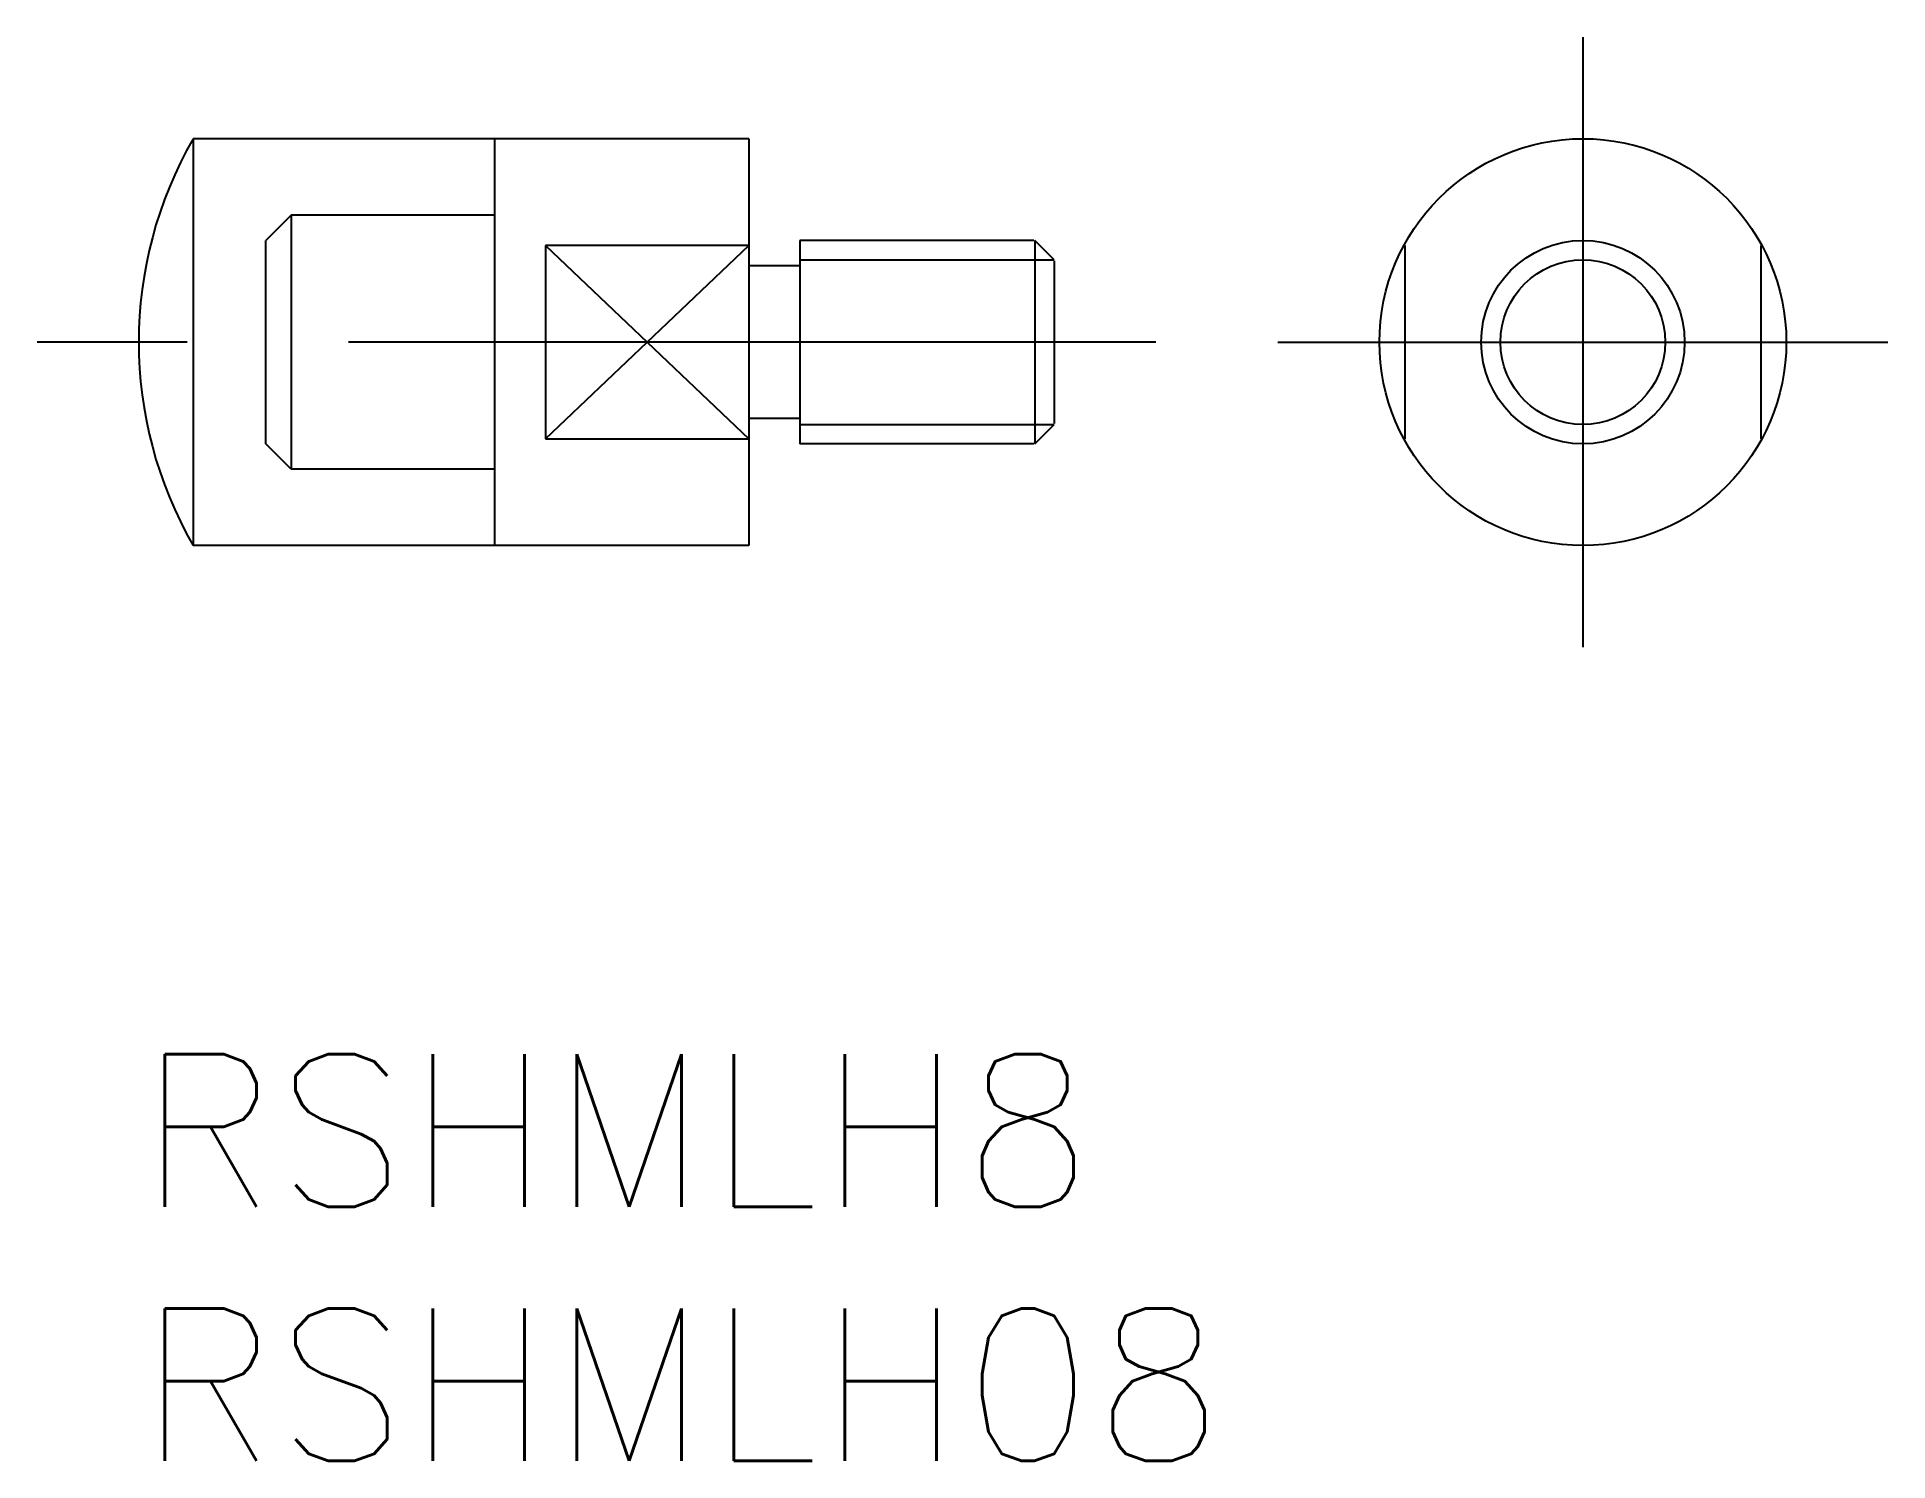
# Model space of a CAD drawing. Extents: x -2 to 34.4, y -8 to 20.
import ezdxf

# ---------------------------------------------------------------- set-up
doc = ezdxf.new("R2010")
doc.units = 0
doc.header["$LTSCALE"] = 0.5
doc.linetypes.add('CENTER', pattern=[50.8, 31.75, -6.35, 6.35, -6.35])
doc.linetypes.add('DASHED', pattern=[19.05, 12.7, -6.35])
for name, color, linetype in [('MSM_CENTER', 1, 'CENTER'), ('MSM_CONTINUOUS', 7, 'CONTINUOUS'), ('MSM_DASHED', 4, 'DASHED'), ('MSM_NARROW', 5, 'CONTINUOUS'), ('MSM_PART_NUMBER', 7, 'CONTINUOUS')]:
    doc.layers.add(name, color=color, linetype=linetype)
doc.styles.get("Standard").update_dxf_attribs({"font": 'txt.shx', "height": 3, "bigfont": 'bigfont.shx'})

# ---------------------------------------------------------------- blocks, each defined once
blk = doc.blocks.new('*U3')
at = {"layer": 'MSM_PART_NUMBER'}
blk.add_text('RSHMLH8', height=3, dxfattribs=at).set_placement((0, -3))
blk = doc.blocks.new('*U4')
at = {"layer": 'MSM_PART_NUMBER'}
blk.add_text('RSHMLH08', height=3, dxfattribs=at).set_placement((0, -8))

msp = doc.modelspace()

# ---------------------------------------------------------------- linework, layer by layer
at = {"layer": 'MSM_CENTER'}
for p, q in [((28.4, 20), (28.4, 8)), ((20, 14), (-2, 14)), ((22.4, 14), (34.4, 14))]:
    msp.add_line(p, q, dxfattribs=at)
at = {"layer": 'MSM_CONTINUOUS'}
for p, q in [((12, 18), (1.072, 18)), ((1.072, 18), (1.072, 10)), ((7, 10), (7, 18)), ((12, 18), (12, 10)), ((8, 15.9), (8, 12.1)), ((12, 15.9), (8, 15.9)), ((17.6, 16), (13, 16)), ((13, 16), (13, 12)), ((17.621, 16), (17.621, 12)), ((18, 15.621), (17.621, 16)), ((24.9, 15.9), (24.9, 12.1)), ((31.9, 15.9), (31.9, 12.1)), ((13, 15.5), (12, 15.5)), ((18, 15.6), (18, 12.4)), ((13, 12.5), (12, 12.5)), ((17.621, 12), (18, 12.379)), ((8, 12.1), (12, 12.1)), ((17.6, 12), (13, 12)), ((12, 10), (1.072, 10))]:
    msp.add_line(p, q, dxfattribs=at)
for radius in [4, 2]:
    msp.add_circle((28.4, 14), radius, dxfattribs=at)
msp.add_arc((8, 14), 8, 150, 210, dxfattribs=at)
at = {"layer": 'MSM_DASHED'}
for p, q in [((3, 16.5), (2.5, 16)), ((7, 16.5), (3, 16.5)), ((3, 16.5), (3, 11.5)), ((2.5, 12), (2.5, 16)), ((3, 11.5), (2.5, 12)), ((7, 11.5), (3, 11.5))]:
    msp.add_line(p, q, dxfattribs=at)
at = {"layer": 'MSM_NARROW'}
for p, q in [((8, 15.9), (12, 12.1)), ((8, 12.1), (12, 15.9)), ((13, 15.621), (18, 15.621)), ((13, 12.379), (18, 12.379))]:
    msp.add_line(p, q, dxfattribs=at)
msp.add_circle((28.4, 14), 1.621, dxfattribs=at)

# ---------------------------------------------------------------- block references
at = {"layer": 'MSM_CONTINUOUS'}
for name in ['*U3', '*U4']:
    msp.add_blockref(name, (0, 0), dxfattribs=at)

doc.saveas('drawing.dxf')
